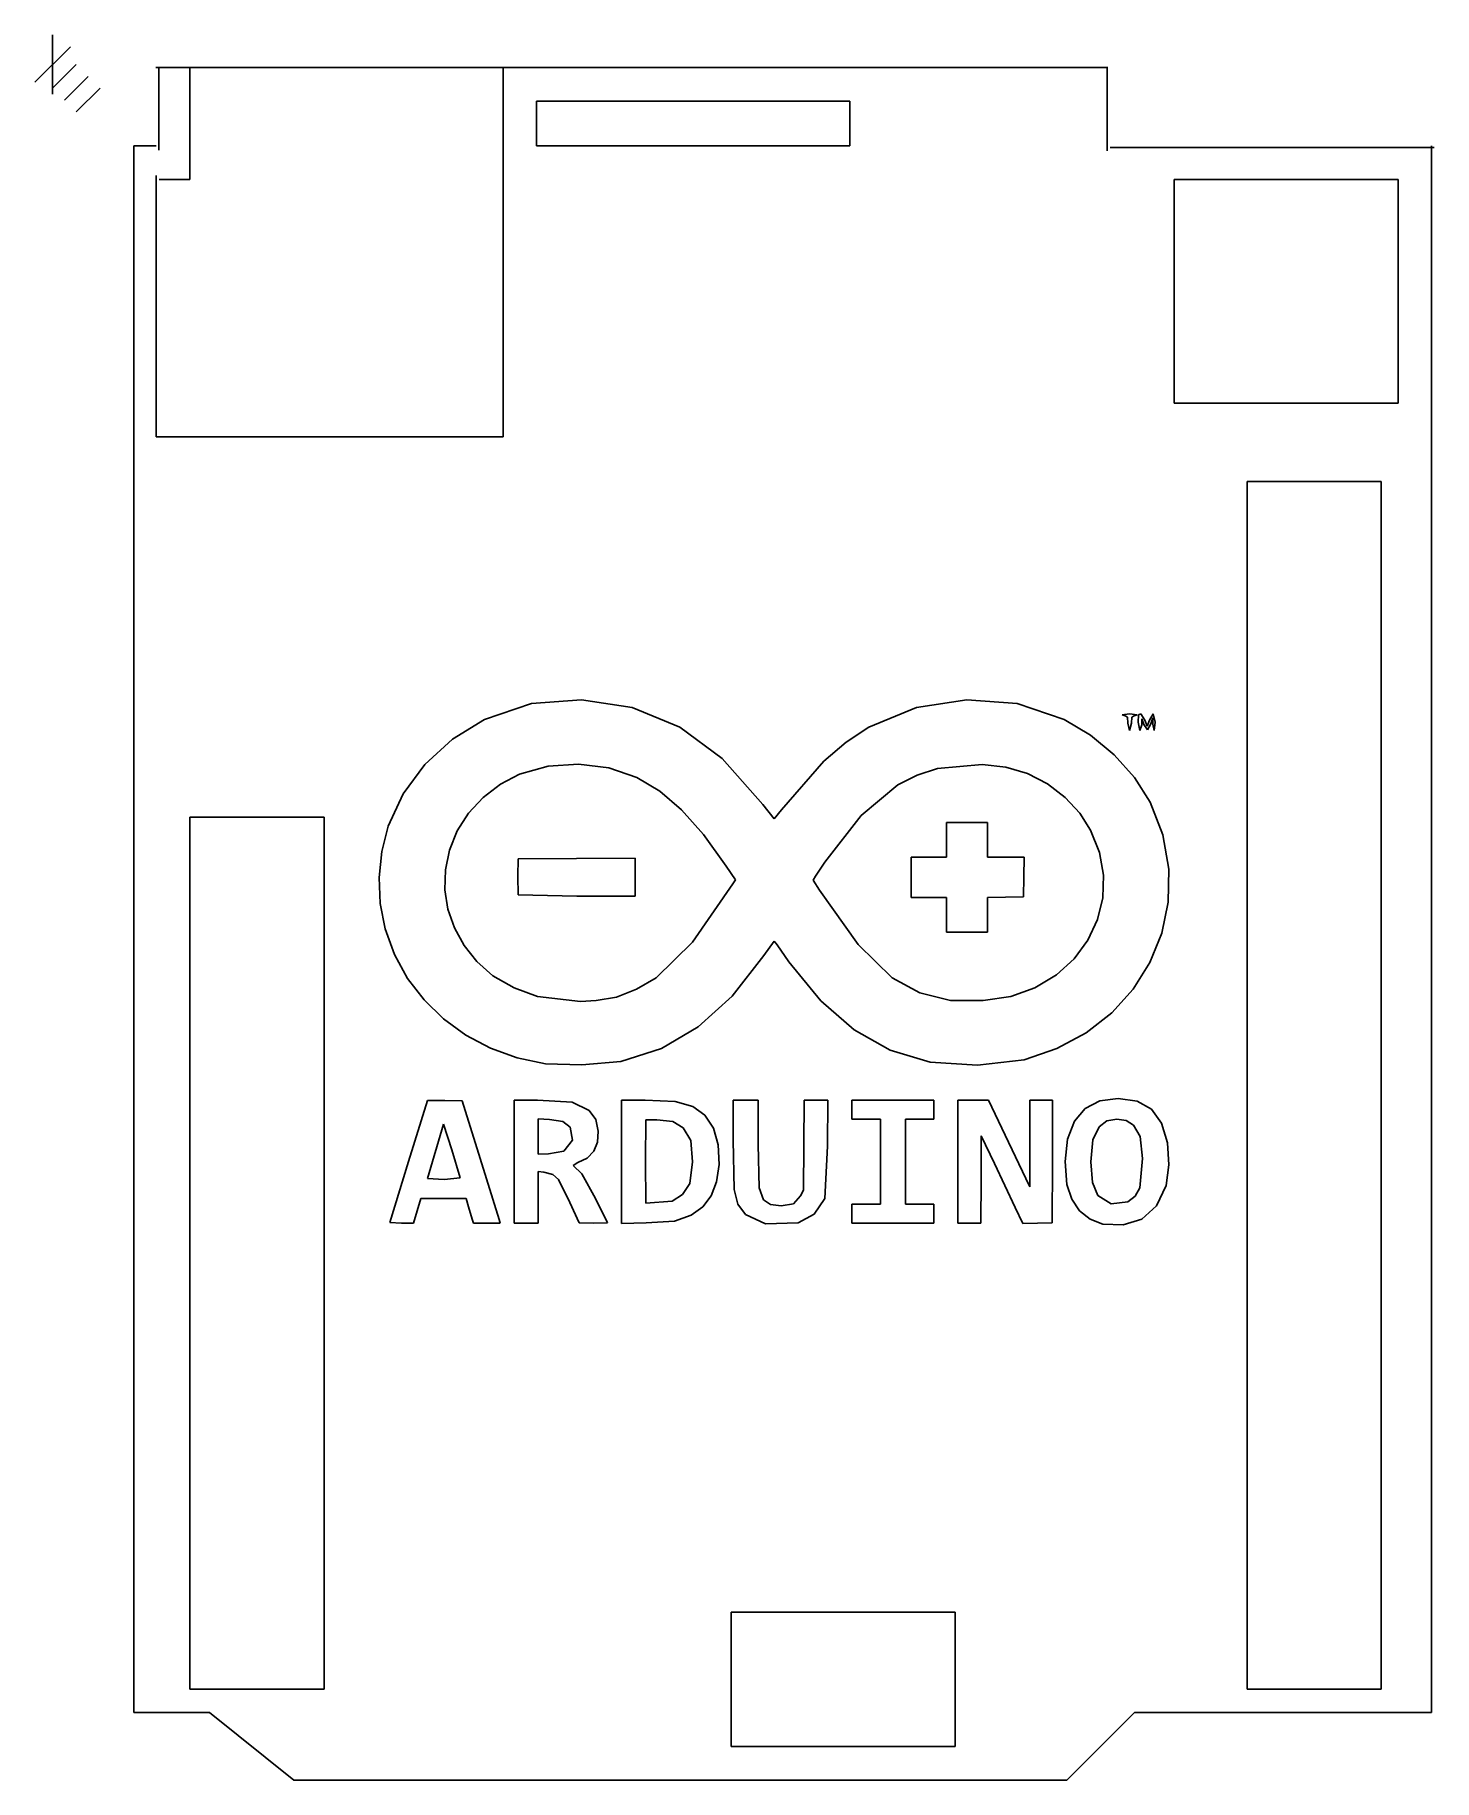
# Model space of a CAD drawing. Extents: x -0.8 to 61.7, y 3.6 to 81.6.
import ezdxf

# ---------------------------------------------------------------- set-up
doc = ezdxf.new("R2010")
doc.units = 0

msp = doc.modelspace()

# ---------------------------------------------------------------- linework, layer by layer
for p, q in [((47.1682, 80.1558), (4.61534, 80.1558)), ((4.74322, 76.4654), (4.74322, 80.1428)), ((6.13227, 75.1557), (6.13227, 80.1558)), ((20.1324, 78.6559), (20.1324, 80.1558)), ((47.1323, 80.1558), (47.1323, 76.4327)), ((20.1324, 78.6559), (20.1324, 63.6558)), ((35.6322, 78.6559), (21.6323, 78.6559)), ((21.6323, 78.6559), (21.6323, 76.6556)), ((35.6322, 78.6557), (21.6323, 78.6557)), ((21.6323, 78.6557), (21.6323, 76.6557)), ((35.6322, 76.6556), (35.6322, 78.6559)), ((35.6322, 76.6556), (35.6322, 78.6559)), ((35.6322, 76.6557), (35.6322, 78.6557)), ((3.63228, 76.6556), (4.63227, 76.6556)), ((3.63228, 76.6556), (3.63228, 6.65488)), ((21.6323, 76.6557), (35.6322, 76.6557)), ((21.6323, 76.6556), (35.6322, 76.6556)), ((35.6322, 76.6556), (21.6323, 76.6556)), ((47.2613, 76.5747), (61.7448, 76.5747)), ((61.6322, 6.65488), (61.6322, 76.6556)), ((4.63227, 63.6558), (4.63227, 75.333)), ((4.76742, 75.1557), (6.13227, 75.1557)), ((50.1322, 65.1557), (50.1322, 75.1557)), ((50.1322, 75.1557), (60.1322, 75.1557)), ((60.1322, 75.1557), (60.1322, 65.1557)), ((60.1322, 65.1557), (50.1322, 65.1557)), ((20.1324, 63.6558), (4.63227, 63.6558)), ((59.3822, 61.6557), (53.3822, 61.6557)), ((53.3822, 61.6557), (53.3822, 7.6894)), ((59.3822, 7.6894), (59.3822, 61.6557)), ((19.296672, 51.028569), (21.397369, 51.734425)), ((21.397369, 51.734425), (23.641162, 51.907056)), ((23.641162, 51.907056), (25.895005, 51.551855)), ((25.895005, 51.551855), (28.025852, 50.674213)), ((36.477777, 50.674216), (38.608628, 51.55186)), ((38.608628, 51.55186), (40.862471, 51.907062)), ((40.862471, 51.907062), (43.106262, 51.73443)), ((43.106262, 51.73443), (45.206957, 51.028572)), ((17.865328, 50.144338), (19.296672, 51.028569)), ((45.206957, 51.028572), (46.383883, 50.326324)), ((47.805486, 51.228367), (48.136956, 51.278426)), ((47.932973, 51.178361), (47.805486, 51.228367)), ((48.042808, 51.133319), (47.932973, 51.178361)), ((48.06046, 50.853109), (48.042808, 51.133319)), ((48.136956, 50.527857), (48.06046, 50.853109)), ((48.06046, 50.853109), (48.06046, 50.853109)), ((48.136956, 51.278426), (48.468426, 51.228367)), ((48.21345, 50.853109), (48.136956, 50.527857)), ((48.231103, 51.133339), (48.21345, 50.853109)), ((48.340939, 51.178361), (48.231103, 51.133339)), ((48.468426, 51.228367), (48.340939, 51.178361)), ((48.519424, 50.906608), (48.535409, 51.230246)), ((48.519425, 50.906611), (48.519424, 50.906608)), ((48.595921, 50.52786), (48.519425, 50.906611)), ((48.535409, 51.230246), (48.633888, 51.269404)), ((48.676367, 50.790564), (48.595921, 50.52786)), ((48.633888, 51.269404), (48.81975, 50.990719)), ((48.68031, 51.053268), (48.676367, 50.790564)), ((48.769998, 50.803078), (48.68031, 51.053268)), ((48.929973, 50.552888), (48.769998, 50.803078)), ((48.81975, 50.990719), (48.922675, 50.728015)), ((48.922675, 50.728015), (49.030239, 50.990084)), ((49.088188, 50.828081), (48.929973, 50.552888)), ((49.030239, 50.990084), (49.195315, 51.268928)), ((49.176127, 51.1033), (49.088188, 50.828081)), ((49.17925, 50.815592), (49.176127, 51.1033)), ((49.233362, 50.527858), (49.17925, 50.815592)), ((49.195315, 51.268928), (49.284355, 50.90682)), ((49.284355, 50.90682), (49.233362, 50.527858)), ((16.639742, 49.017667), (17.865328, 50.144338)), ((28.025852, 50.674213), (29.923195, 49.27344)), ((34.474678, 49.165406), (35.470923, 50.011745)), ((35.470923, 50.011745), (36.477777, 50.674216)), ((46.383883, 50.326324), (47.449151, 49.444991)), ((29.923195, 49.27344), (31.738022, 47.225403)), ((32.583277, 46.986696), (34.474678, 49.165406)), ((47.449151, 49.444991), (48.354441, 48.431042)), ((15.667751, 47.701722), (16.639742, 49.017667)), ((20.872218, 48.580497), (20.020882, 48.136466)), ((22.144493, 48.93538), (20.872218, 48.580497)), ((23.507147, 49.026465), (22.144493, 48.93538)), ((24.860994, 48.856625), (23.507147, 49.026465)), ((26.106848, 48.428732), (24.860994, 48.856625)), ((27.13103, 47.82177), (26.106848, 48.428732)), ((38.639645, 48.54188), (37.780068, 48.097635)), ((39.545024, 48.836641), (38.639645, 48.54188)), ((41.55038, 49.013183), (39.545024, 48.836641)), ((42.608104, 48.890277), (41.55038, 49.013183)), ((43.578061, 48.60378), (42.608104, 48.890277)), ((44.461448, 48.15321), (43.578061, 48.60378)), ((48.354441, 48.431042), (49.051437, 47.330942)), ((14.997192, 46.249669), (15.667751, 47.701722)), ((20.020882, 48.136466), (19.247999, 47.544234)), ((28.108332, 46.990472), (27.13103, 47.82177)), ((37.780068, 48.097635), (36.14113, 46.725224)), ((45.25946, 47.538083), (44.461448, 48.15321)), ((18.590551, 46.837391), (18.085518, 46.049527)), ((19.247999, 47.544234), (18.590551, 46.837391)), ((29.084657, 45.889444), (28.108332, 46.990472)), ((31.738022, 47.225403), (32.245844, 46.586382)), ((32.245844, 46.586382), (32.583277, 46.986696)), ((45.910306, 46.843649), (45.25946, 47.538083)), ((46.39394, 46.084623), (45.910306, 46.843649)), ((49.051437, 47.330942), (49.616705, 45.865767)), ((6.13227, 46.6558), (12.1323, 46.6558)), ((6.13227, 7.6894), (6.13227, 46.6558)), ((12.1323, 46.6558), (12.1323, 7.6894)), ((14.709921, 45.120773), (14.997192, 46.249669)), ((18.085518, 46.049527), (17.737759, 45.185988)), ((36.14113, 46.725224), (34.51383, 44.648463)), ((39.9522, 45.6492), (39.9522, 46.4248)), ((39.9522, 46.4248), (40.8701, 46.4248)), ((40.8701, 46.4248), (41.788, 46.4248)), ((41.788, 46.4248), (41.788, 45.6492)), ((46.794763, 45.084238), (46.39394, 46.084623)), ((30.105908, 44.473292), (29.084657, 45.889444)), ((39.9522, 44.8736), (39.9522, 45.6492)), ((41.788, 45.6492), (41.788, 44.8736)), ((49.616705, 45.865767), (49.89111, 44.332292)), ((14.591677, 43.96554), (14.709921, 45.120773)), ((17.737759, 45.185988), (17.555219, 44.301952)), ((20.789191, 44.025109), (20.80332, 44.798564)), ((20.80332, 44.798564), (23.41684, 44.811529)), ((23.41684, 44.811529), (26.03036, 44.824493)), ((26.03036, 44.824493), (26.0304, 43.9734)), ((30.516477, 43.857343), (30.105908, 44.473292)), ((34.51383, 44.648463), (34.098432, 44.018729)), ((38.3713, 43.973), (38.3713, 44.8736)), ((38.3713, 44.8736), (39.1618, 44.8736)), ((39.1618, 44.8736), (39.9522, 44.8736)), ((41.788, 44.8736), (42.6052, 44.8736)), ((42.6052, 44.8736), (43.4223, 44.8736)), ((43.4223, 44.8736), (43.408383, 43.985448)), ((46.973746, 44.065997), (46.794763, 45.084238)), ((14.643148, 42.807767), (14.591677, 43.96554)), ((17.555219, 44.301952), (17.533466, 43.4154)), ((20.80033, 43.186989), (20.789191, 44.025109)), ((26.0304, 43.9734), (26.0304, 43.1223)), ((28.599256, 41.070809), (30.407366, 43.677479)), ((30.407366, 43.677479), (30.516477, 43.857343)), ((34.098432, 44.018729), (33.98777, 43.839342)), ((33.98777, 43.839342), (34.267709, 43.401854)), ((38.3713, 43.0723), (38.3713, 43.973)), ((43.408383, 43.985448), (43.394466, 43.097296)), ((46.940091, 43.05594), (46.973746, 44.065997)), ((49.89111, 44.332292), (49.860292, 42.866755)), ((17.533466, 43.4154), (17.66807, 42.544312)), ((20.80034, 43.186938), (20.80033, 43.186989)), ((23.428, 43.1223), (20.80034, 43.186938)), ((26.0304, 43.1223), (23.428, 43.1223)), ((34.267709, 43.401854), (36.009563, 40.961504)), ((39.1618, 43.0723), (38.3713, 43.0723)), ((39.9522, 43.0723), (39.1618, 43.0723)), ((39.95217, 42.296729), (39.9522, 43.0723)), ((41.788106, 43.069779), (41.7881, 42.2955)), ((42.591285, 43.083538), (41.788106, 43.069779)), ((43.394466, 43.097296), (42.591285, 43.083538)), ((46.703, 42.080107), (46.940091, 43.05594)), ((14.86502, 41.671249), (14.643148, 42.807767)), ((17.66807, 42.544312), (17.954597, 41.706669)), ((39.9522, 41.5212), (39.95217, 42.296729)), ((41.7881, 42.2955), (41.7881, 41.5212)), ((49.860292, 42.866755), (49.571212, 41.46811)), ((15.281054, 40.519239), (14.86502, 41.671249)), ((17.954597, 41.706669), (18.388617, 40.92045)), ((40.8701, 41.5212), (39.9522, 41.5212)), ((41.7881, 41.5212), (40.8701, 41.5212)), ((46.271676, 41.164538), (46.703, 42.080107)), ((49.571212, 41.46811), (49.042009, 40.160256)), ((18.388617, 40.92045), (18.965698, 40.203636)), ((26.973776, 39.478809), (28.599256, 41.070809)), ((32.253566, 41.119118), (31.793946, 40.481129)), ((32.376833, 40.958225), (32.253566, 41.119118)), ((32.90479, 40.195168), (32.376833, 40.958225)), ((36.009563, 40.961504), (37.529889, 39.478064)), ((45.655321, 40.335273), (46.271676, 41.164538)), ((15.863803, 39.455955), (15.281054, 40.519239)), ((18.965698, 40.203636), (19.681408, 39.574207)), ((31.793946, 40.481129), (30.368665, 38.6627)), ((34.338634, 38.450351), (32.90479, 40.195168)), ((44.863138, 39.618351), (45.655321, 40.335273)), ((49.042009, 40.160256), (48.290822, 38.96709)), ((16.598372, 38.493936), (15.863803, 39.455955)), ((19.681408, 39.574207), (20.630425, 39.028409)), ((20.630425, 39.028409), (21.670238, 38.641261)), ((26.097896, 38.966083), (26.973776, 39.478809)), ((37.529889, 39.478064), (38.765962, 38.806192)), ((42.824584, 38.643353), (43.90433, 39.039813)), ((43.90433, 39.039813), (44.863138, 39.618351)), ((17.469866, 37.645723), (16.598372, 38.493936)), ((21.670238, 38.641261), (23.589918, 38.426181)), ((23.589918, 38.426181), (24.289825, 38.470605)), ((24.289825, 38.470605), (24.28983, 38.470589)), ((24.28983, 38.470589), (25.200406, 38.620025)), ((25.200406, 38.620025), (26.097896, 38.966083)), ((30.368665, 38.6627), (28.850974, 37.283064)), ((35.829413, 37.149793), (34.338634, 38.450351)), ((38.765962, 38.806192), (40.136009, 38.473784)), ((40.136009, 38.473784), (41.584039, 38.467963)), ((41.58403, 38.468129), (42.824584, 38.643353)), ((41.584039, 38.467963), (41.58403, 38.468129)), ((48.290822, 38.96709), (47.33579, 37.912507)), ((18.463392, 36.923854), (17.469866, 37.645723)), ((47.33579, 37.912507), (46.195052, 37.020405)), ((19.564054, 36.340871), (18.463392, 36.923854)), ((28.850974, 37.283064), (27.205943, 36.316303)), ((37.435995, 36.251706), (35.829413, 37.149793)), ((46.195052, 37.020405), (44.886749, 36.314681)), ((20.756958, 35.909313), (19.564054, 36.340871)), ((22.02721, 35.641719), (20.756958, 35.909313)), ((27.205943, 36.316303), (25.398646, 35.736499)), ((39.21725, 35.714298), (37.435995, 36.251706)), ((44.886749, 36.314681), (43.42902, 35.819232)), ((23.659066, 35.589444), (22.027206, 35.641726)), ((22.027206, 35.641726), (22.02721, 35.641719)), ((25.398646, 35.736499), (23.659066, 35.589444)), ((41.331205, 35.574956), (39.21725, 35.714298)), ((43.42902, 35.819232), (41.331205, 35.574956)), ((15.907767, 31.270957), (16.749191, 33.991397)), ((16.749191, 33.991397), (17.523694, 34.004362)), ((17.523694, 34.004362), (18.298192, 33.990603)), ((18.298192, 33.990603), (19.104075, 31.413693)), ((20.62485, 31.263442), (20.6249, 34.0155)), ((20.6249, 34.0155), (21.6658, 34.0155)), ((21.6658, 34.0155), (23.212953, 33.921315)), ((23.212953, 33.921315), (23.98231, 33.547056)), ((23.98231, 33.547056), (24.27176, 33.152897)), ((25.41843, 31.257383), (25.4185, 34.0155)), ((25.4185, 34.0155), (26.4849, 34.0155)), ((26.4849, 34.0155), (27.8244, 33.95672)), ((27.8244, 33.95672), (28.61106, 33.731153)), ((28.61106, 33.731153), (29.153227, 33.336831)), ((30.415861, 34.01569), (30.9769, 34.0157)), ((30.41639, 32.22687), (30.415861, 34.01569)), ((30.9769, 34.0157), (31.5378, 34.0157)), ((31.5378, 34.0157), (31.540181, 32.02672)), ((33.567693, 32.001687), (33.583119, 34.015697)), ((33.583119, 34.015697), (34.1185, 34.0157)), ((34.1185, 34.0157), (34.6539, 34.0157)), ((34.6539, 34.0157), (34.638554, 31.95166)), ((35.7196, 33.5902), (35.7196, 34.0155)), ((35.7196, 34.0155), (37.5554, 34.0155)), ((35.7196, 33.1649), (35.7196, 33.5902)), ((37.5554, 34.0155), (39.3913, 34.0155)), ((39.3913, 34.0155), (39.3913, 33.5902)), ((39.3913, 33.5902), (39.3913, 33.1649)), ((40.46211, 31.263449), (40.4622, 34.0155)), ((40.4622, 34.0155), (41.1423, 34.0155)), ((41.1423, 34.0155), (41.8224, 34.0155)), ((41.8224, 34.0155), (42.568138, 32.45184)), ((43.671585, 32.076555), (43.674919, 34.015495)), ((43.674919, 34.015495), (44.1853, 34.0155)), ((44.1853, 34.0155), (44.6957, 34.0155)), ((44.6957, 34.0155), (44.682524, 31.27595)), ((45.673242, 33.073821), (46.155771, 33.639638)), ((46.155771, 33.639638), (46.805767, 33.976905)), ((46.805767, 33.976905), (47.627024, 34.088654)), ((47.627024, 34.088654), (48.470297, 33.970209)), ((48.470297, 33.970209), (49.111346, 33.608254)), ((49.111346, 33.608254), (49.561261, 32.992859)), ((17.476553, 32.944527), (16.749193, 30.510657)), ((17.839635, 31.801237), (17.476553, 32.944527)), ((22.205488, 33.151875), (21.695758, 33.179418)), ((21.695758, 33.179418), (21.6958, 32.3917)), ((22.808016, 33.059486), (22.205488, 33.151875)), ((23.134786, 32.810272), (22.808016, 33.059486)), ((23.231241, 32.227033), (23.134786, 32.810272)), ((24.27176, 33.152897), (24.3874, 32.633424)), ((26.514834, 33.139894), (26.50142, 31.313744)), ((26.999293, 33.136454), (26.514834, 33.139894)), ((27.72395, 33.05998), (26.999293, 33.136454)), ((28.179853, 32.771356), (27.72395, 33.05998)), ((28.520822, 32.217832), (28.179853, 32.771356)), ((29.153227, 33.336831), (29.535578, 32.761137)), ((29.535578, 32.761137), (29.749863, 32.022249)), ((36.357, 33.1649), (35.7196, 33.1649)), ((36.9945, 33.1649), (36.357, 33.1649)), ((36.9945, 31.2635), (36.9945, 33.1649)), ((38.7538, 33.1649), (38.1164, 33.1649)), ((38.1164, 33.1649), (38.1164, 31.2635)), ((39.3913, 33.1649), (38.7538, 33.1649)), ((45.354384, 32.276424), (45.673242, 33.073821)), ((46.775912, 32.81919), (46.484736, 32.244396)), ((47.120304, 33.087765), (46.775912, 32.81919)), ((47.571063, 33.164868), (47.120304, 33.087765)), ((47.98724, 33.108654), (47.571063, 33.164868)), ((48.302831, 32.901687), (47.98724, 33.108654)), ((48.606581, 32.385), (48.302831, 32.901687)), ((49.561261, 32.992859), (49.831134, 32.114094)), ((21.6958, 32.3917), (21.6958, 31.6041)), ((22.84316, 31.741702), (23.231241, 32.227033)), ((24.353603, 32.139348), (24.185671, 31.732544)), ((24.3874, 32.633424), (24.353603, 32.139348)), ((28.602778, 31.263446), (28.520822, 32.217832)), ((29.749863, 32.022249), (29.78783, 31.138343)), ((30.464856, 30.02776), (30.41639, 32.22687)), ((31.540181, 32.02672), (31.576683, 30.096949)), ((33.552268, 29.987707), (33.567693, 32.001687)), ((41.507595, 32.419183), (41.49426, 30.465313)), ((42.09081, 31.178343), (41.507595, 32.419183)), ((42.568138, 32.45184), (43.491062, 30.5129)), ((43.668251, 30.137615), (43.671585, 32.076555)), ((45.255387, 31.277939), (45.354384, 32.276424)), ((46.484736, 32.244396), (46.405255, 31.26344)), ((48.711564, 31.412007), (48.606581, 32.385)), ((49.831134, 32.114094), (49.881823, 31.130013)), ((15.06634, 28.544327), (15.907767, 31.270957)), ((18.20867, 30.550417), (17.839635, 31.801237)), ((19.104075, 31.413693), (19.957321, 28.674143)), ((20.6249, 28.5113), (20.62485, 31.263442)), ((21.6958, 31.6041), (22.167512, 31.621298)), ((22.167512, 31.621298), (22.843201, 31.741604)), ((22.843201, 31.741604), (22.84316, 31.741702)), ((23.474866, 31.223224), (23.262311, 31.092785)), ((23.890469, 31.42363), (23.474866, 31.223224)), ((24.185671, 31.732544), (23.890469, 31.42363)), ((25.41848, 28.499314), (25.41843, 31.257383)), ((26.50142, 31.313744), (26.515416, 29.417554)), ((28.481385, 30.292373), (28.602778, 31.263446)), ((34.638554, 31.95166), (34.510879, 29.61854)), ((36.9945, 29.3621), (36.9945, 31.2635)), ((38.1164, 31.2635), (38.1164, 29.3621)), ((40.4622, 28.5114), (40.46211, 31.263449)), ((44.682524, 31.27595), (44.669321, 28.53643)), ((45.33155, 30.244984), (45.255387, 31.277939)), ((46.405255, 31.26344), (46.472721, 30.335371)), ((48.591862, 30.100895), (48.711564, 31.412007)), ((16.749193, 30.510657), (17.492065, 30.462873)), ((17.492065, 30.462873), (18.20867, 30.550424)), ((18.20867, 30.550424), (18.20867, 30.550417)), ((21.958746, 30.791698), (21.695793, 30.825935)), ((21.695793, 30.825935), (21.6958, 29.6687)), ((22.354218, 30.685527), (21.958746, 30.791698)), ((22.602437, 30.47605), (22.354218, 30.685527)), ((23.113519, 29.43703), (22.602437, 30.47605)), ((23.262311, 31.092785), (23.648482, 30.716703)), ((23.648482, 30.716703), (24.265691, 29.620355)), ((29.78783, 31.138343), (29.676879, 30.363869)), ((41.49426, 30.465313), (41.480925, 28.511423)), ((43.018877, 29.222943), (42.09081, 31.178343)), ((43.491062, 30.5129), (43.668251, 30.137615)), ((49.881823, 31.130013), (49.771772, 30.196234)), ((21.6958, 29.6687), (21.6958, 28.5113)), ((27.68313, 29.494523), (28.150998, 29.792454)), ((28.150998, 29.792454), (28.481385, 30.292373)), ((29.435449, 29.734047), (29.058644, 29.23998)), ((29.676879, 30.363869), (29.435449, 29.734047)), ((30.628635, 29.36838), (30.464856, 30.02776)), ((31.576683, 30.096949), (31.775202, 29.55395)), ((33.108755, 29.382785), (33.424779, 29.738364)), ((33.424779, 29.738364), (33.552268, 29.987707)), ((45.553825, 29.58541), (45.33155, 30.244984)), ((46.472721, 30.335371), (46.717796, 29.75264)), ((46.717796, 29.75264), (47.315216, 29.384145)), ((48.06174, 29.474627), (48.384221, 29.720394)), ((48.384221, 29.720394), (48.591862, 30.100895)), ((49.771772, 30.196234), (49.343076, 29.292589)), ((16.290239, 29.061988), (16.121178, 28.511576)), ((16.4593, 29.6124), (16.290239, 29.061988)), ((17.4691, 29.6124), (16.4593, 29.6124)), ((18.478765, 29.612424), (17.4691, 29.6124)), ((18.586778, 29.249628), (18.478765, 29.612424)), ((18.749997, 28.699242), (18.586778, 29.249628)), ((23.525848, 28.536337), (23.113519, 29.43703)), ((24.265691, 29.620355), (24.80652, 28.537395)), ((26.515416, 29.417554), (27.683106, 29.494547)), ((27.683106, 29.494547), (27.68313, 29.494523)), ((28.54157, 28.872773), (27.795928, 28.608485)), ((29.058644, 29.23998), (28.54157, 28.872773)), ((30.960311, 28.90924), (30.628635, 29.36838)), ((31.8684, 28.4817), (30.960311, 28.90924)), ((31.775202, 29.55395), (32.08331, 29.350625)), ((32.08331, 29.350625), (32.55796, 29.290293)), ((32.55796, 29.290293), (33.108755, 29.382785)), ((34.04005, 28.927128), (33.322799, 28.5374)), ((34.510879, 29.61854), (34.04005, 28.927128)), ((35.71953, 28.936729), (35.7196, 29.3621)), ((35.7196, 28.5114), (35.71953, 28.936729)), ((35.7196, 29.3621), (36.357, 29.3621)), ((36.357, 29.3621), (36.9945, 29.3621)), ((38.1164, 29.3621), (38.7538, 29.3621)), ((38.7538, 29.3621), (39.3913, 29.3621)), ((39.3913, 29.3621), (39.3913, 28.9367)), ((39.3913, 28.9367), (39.3913, 28.5114)), ((43.363737, 28.508384), (43.018877, 29.222943)), ((45.90143, 29.064979), (45.553825, 29.58541)), ((46.365833, 28.693069), (45.90143, 29.064979)), ((47.315216, 29.384145), (48.061736, 29.474616)), ((48.061736, 29.474616), (48.06174, 29.474627)), ((49.343076, 29.292589), (48.678542, 28.694594)), ((15.066386, 28.544514), (15.06634, 28.544327)), ((15.5938, 28.5116), (15.066386, 28.544514)), ((16.121178, 28.511576), (15.5938, 28.5116)), ((18.8052, 28.5116), (18.749997, 28.699242)), ((19.405, 28.5116), (18.8052, 28.5116)), ((20.004687, 28.51153), (19.405, 28.5116)), ((19.957321, 28.674143), (20.004687, 28.51153)), ((21.1604, 28.5113), (20.6249, 28.5113)), ((21.6958, 28.5113), (21.1604, 28.5113)), ((24.166184, 28.522314), (23.525848, 28.536337)), ((24.80652, 28.537395), (24.166184, 28.522314)), ((26.52763, 28.525508), (25.41848, 28.499314)), ((27.795928, 28.608485), (26.52763, 28.525508)), ((31.868459, 28.481705), (31.8684, 28.4817)), ((33.322799, 28.5374), (31.868459, 28.481705)), ((37.5554, 28.5114), (35.7196, 28.5114)), ((39.3913, 28.5114), (37.5554, 28.5114)), ((40.9715, 28.5114), (40.4622, 28.5114)), ((41.480925, 28.511423), (40.9715, 28.5114)), ((44.016529, 28.522407), (43.363737, 28.508384)), ((44.669321, 28.53643), (44.016529, 28.522407)), ((46.9385, 28.479054), (46.365833, 28.693069)), ((46.938512, 28.479038), (46.9385, 28.479054)), ((47.848201, 28.445777), (46.938512, 28.479038)), ((48.678542, 28.694594), (47.848201, 28.445777)), ((30.3313, 5.13361), (30.3313, 11.1336)), ((30.3313, 11.1336), (40.3313, 11.1336)), ((40.3313, 11.1336), (40.3313, 5.13361)), ((12.1323, 7.6894), (6.13227, 7.6894)), ((53.3822, 7.6894), (59.3822, 7.6894)), ((3.63228, 6.65488), (7.00614, 6.65488)), ((7.00614, 6.65488), (10.78386, 3.63334)), ((45.3312, 3.63334), (48.35353, 6.65488)), ((48.3536, 6.65488), (61.6322, 6.65488)), ((40.3313, 5.13361), (30.3313, 5.13361)), ((10.7839, 3.63334), (45.3312, 3.63334))]:
    msp.add_line(p, q)
at = {"layer": 'Layer 1'}
for p, q in [((0, 81.6105), (0, 78.9647)), ((0.793749, 81.0813), (-0.793749, 79.4939)), ((1.05833, 80.2876), (0, 79.22927)), ((1.5875, 79.7584), (0.52917, 78.70007)), ((2.11666, 79.2293), (1.05833, 78.17097))]:
    msp.add_line(p, q, dxfattribs=at)

doc.saveas('drawing.dxf')
